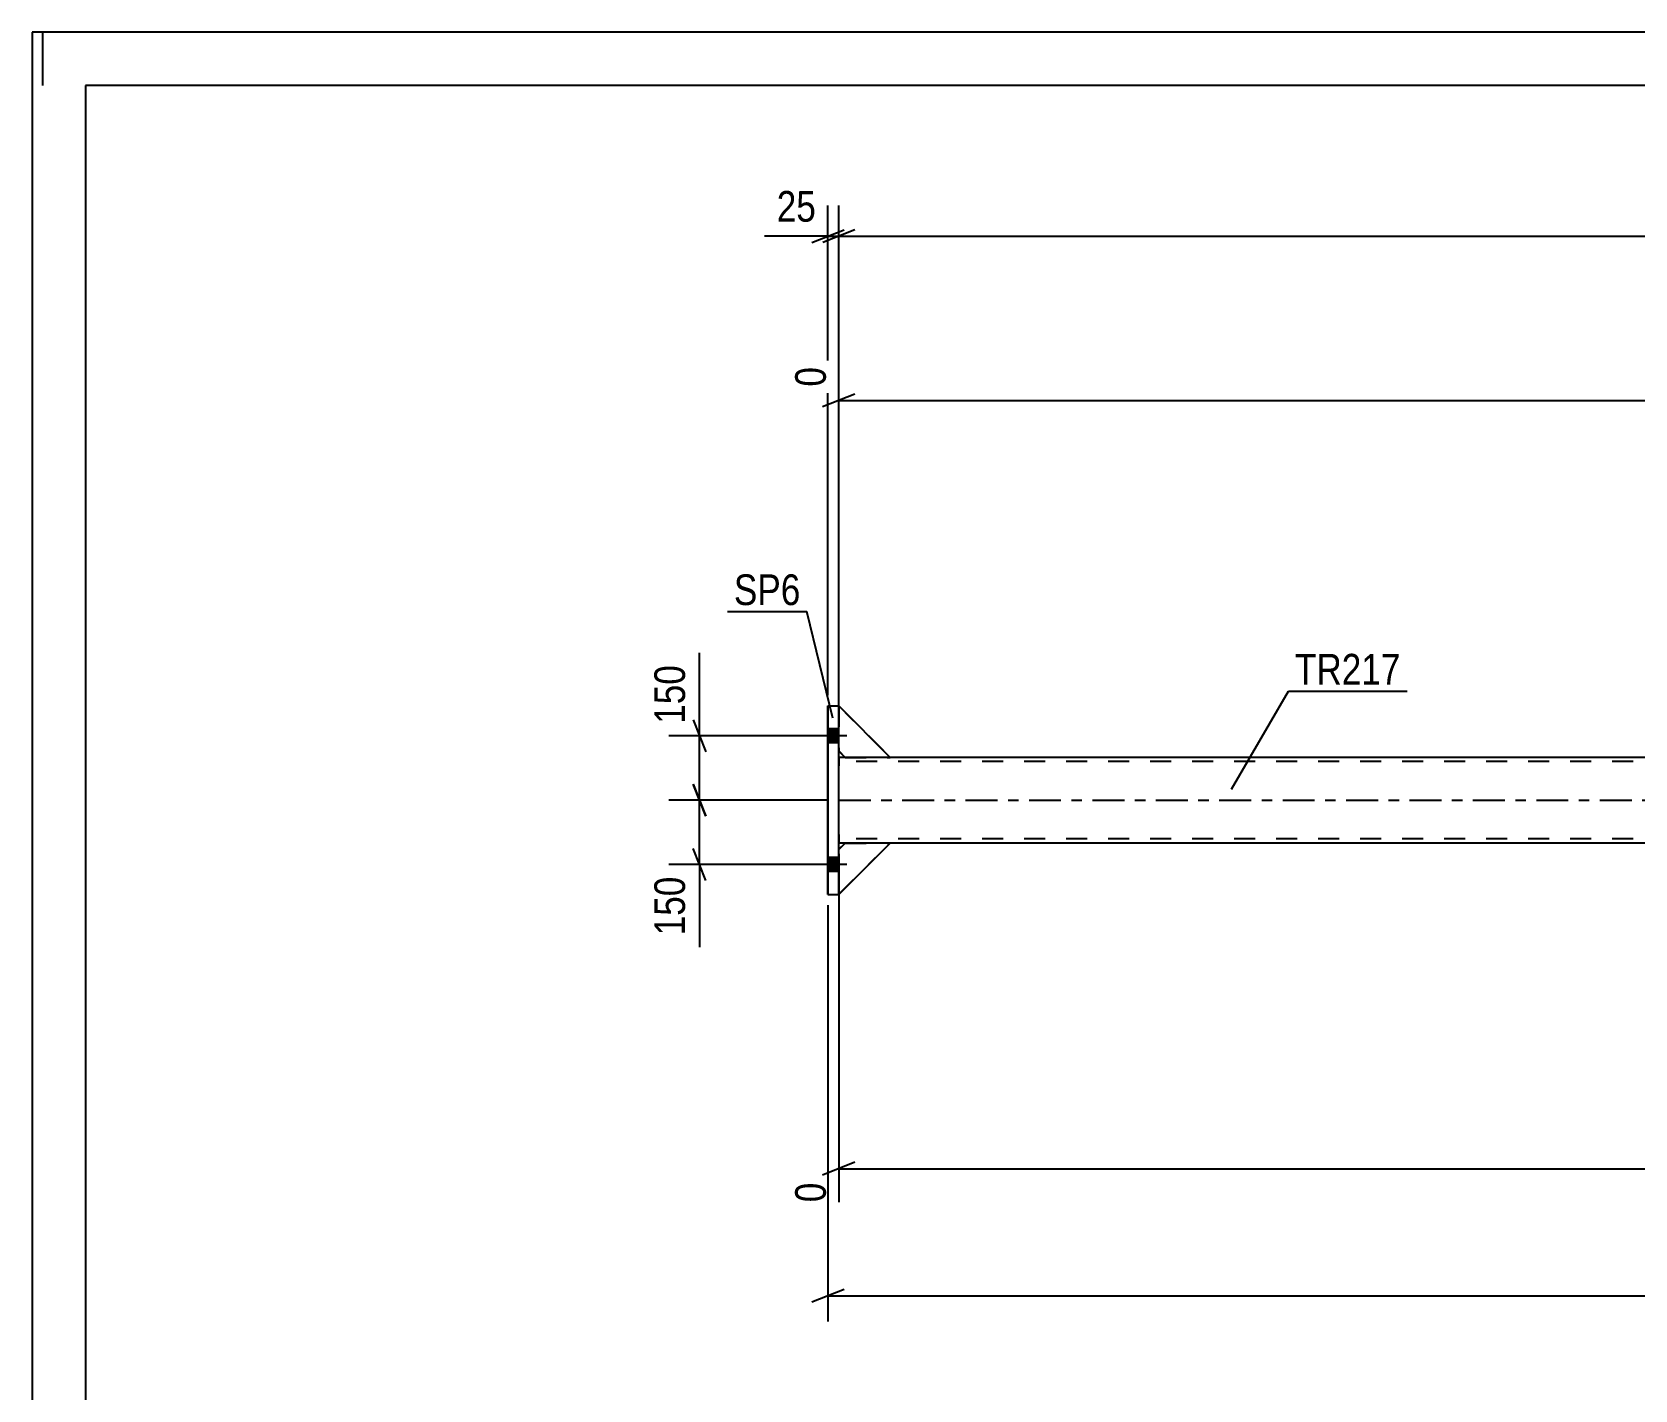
# Model space of a CAD drawing. Header units: millimetres. Extents: x -75 to 766, y -422 to 172.
# Drawn here: x -75.4 to 74.2, y 44.9 to 171.6 of the extents above; entities that cross this region are included whole.
import ezdxf

# ---------------------------------------------------------------- set-up
doc = ezdxf.new("R2010")
doc.units = ezdxf.units.MM
doc.linetypes.add('DXK_LINE_DOT2', pattern=[3.9198, 1.9599, -1.9599])
doc.linetypes.add('DXK_LINE_DOT3', pattern=[5.9187, 2.979, -0.9799, 0.9799, -0.9799])
doc.styles.add('Arial Narrow', font='ARIALN.TTF', dxfattribs={"height": 0.2})

# ---------------------------------------------------------------- blocks, each defined once
blk = doc.blocks.new('Unknown-570388036-1162')
at = {"color": 5, "linetype": 'Continuous'}
for p, q in [((765.64, 171.6), (-75.36, 171.6)), ((-75.36, 171.6), (-75.36, -422.4)), ((-74.36, 166.6), (-74.36, 171.6)), ((760.64, 166.6), (-70.36, 166.6)), ((-70.36, 166.6), (-70.36, -417.4))]:
    blk.add_line(p, q, dxfattribs=at)
blk = doc.blocks.new('Part-570388036-1986 - 1832')
at = {"color": 2, "linetype": 'Continuous'}
blk.add_line((-0.07, 95.32), (0.53, 95.91), dxfattribs=at)
at = {"color": 7, "linetype": 'DXK_LINE_DOT2'}
for p, q in [((-0.07, 95.31), (0.53, 95.91)), ((4.73, 95.91), (-0.07, 91.11)), ((-0.07, 91.11), (4.73, 95.91)), ((0.53, 95.91), (4.73, 95.91)), ((-0.07, 95.31), (-0.07, 95.32)), ((-0.07, 91.11), (-0.07, 95.31)), ((-0.07, 95.31), (-0.07, 95.31)), ((-0.07, 91.11), (-0.07, 95.31)), ((-0.07, 91.11), (-0.07, 91.11))]:
    blk.add_line(p, q, dxfattribs=at)
blk = doc.blocks.new('Part-570388036-1985 - 1832')
at = {"color": 2, "linetype": 'Continuous'}
for p, q in [((4.73, 103.91), (-0.07, 108.71)), ((0.53, 103.91), (-0.07, 104.51)), ((4.73, 103.91), (0.53, 103.91))]:
    blk.add_line(p, q, dxfattribs=at)
at = {"color": 7, "linetype": 'DXK_LINE_DOT2'}
for p, q in [((-0.07, 108.71), (-0.07, 104.51)), ((-0.07, 108.71), (-0.07, 108.71)), ((-0.07, 108.71), (4.73, 103.91)), ((-0.07, 104.51), (-0.07, 108.71)), ((-0.07, 104.51), (-0.07, 104.51)), ((0.53, 103.91), (-0.07, 104.51)), ((0.53, 103.91), (0.53, 103.91)), ((0.53, 103.91), (0.53, 103.91))]:
    blk.add_line(p, q, dxfattribs=at)
blk = doc.blocks.new('Bolt-570388036-1862 - 1832')
at = {"linetype": 'Continuous'}
for points in [[(-0.08, 105.25), (-0.08, 106.57), (-1.08, 106.57), (-1.08, 105.25)], [(-0.07, 105.25), (-0.07, 106.57), (-1.07, 106.57), (-1.07, 105.25)], [(-0.08, 93.25), (-0.08, 94.57), (-1.08, 94.57), (-1.08, 93.25)], [(-0.07, 93.25), (-0.07, 94.57), (-1.07, 94.57), (-1.07, 93.25)]]:
    blk.add_hatch(color=1, dxfattribs=at).paths.add_polyline_path(points)
at = {"color": 1, "linetype": 'Continuous'}
for p, q in [((-0.08, 106.57), (-1.08, 106.57)), ((-0.07, 106.57), (-1.07, 106.57)), ((0.68, 105.91), (-4.08, 105.91)), ((0.69, 105.91), (-4.07, 105.91)), ((-0.08, 105.25), (-1.08, 105.25)), ((-0.07, 105.25), (-1.07, 105.25)), ((-0.08, 94.57), (-1.08, 94.57)), ((-0.07, 94.57), (-1.07, 94.57)), ((0.68, 93.91), (-4.08, 93.91)), ((0.69, 93.91), (-4.07, 93.91)), ((-0.08, 93.25), (-1.08, 93.25)), ((-0.07, 93.25), (-1.07, 93.25))]:
    blk.add_line(p, q, dxfattribs=at)
blk = doc.blocks.new('Part-570388036-1894 - 1832')
at = {"color": 7, "linetype": 'DXK_LINE_DOT2'}
for p, q in [((-0.08, 103.91), (-0.07, 103.91)), ((-0.07, 103.91), (-0.08, 103.91)), ((-0.08, 103.91), (-0.08, 103.85)), ((-0.08, 103.85), (-0.08, 103.68)), ((-0.08, 103.68), (-0.08, 103.42)), ((-0.08, 103.51), (-0.07, 103.51)), ((587.57, 103.51), (-0.08, 103.51)), ((-0.08, 103.48), (-0.08, 103.51)), ((-0.08, 103.4), (-0.08, 103.48)), ((-0.08, 103.42), (-0.08, 103.11)), ((-0.08, 103.27), (-0.08, 103.4)), ((-0.08, 103.11), (-0.08, 103.27)), ((-0.07, 103.91), (-0.07, 103.91)), ((-0.07, 103.85), (-0.07, 103.91)), ((-0.07, 103.68), (-0.07, 103.85)), ((-0.07, 103.42), (-0.07, 103.68)), ((-0.07, 103.51), (-0.07, 103.48)), ((-0.07, 103.48), (-0.07, 103.4)), ((-0.07, 103.11), (-0.07, 103.42)), ((-0.07, 103.4), (-0.07, 103.27)), ((-0.07, 103.27), (-0.07, 103.11)), ((4.73, 103.91), (0.53, 103.91)), ((-0.08, 96.71), (-0.08, 103.11)), ((-0.08, 96.71), (-0.08, 103.11)), ((-0.07, 96.71), (-0.07, 103.11)), ((-0.08, 96.56), (-0.08, 96.71)), ((-0.08, 96.71), (-0.08, 96.41)), ((-0.08, 96.43), (-0.08, 96.56)), ((-0.08, 96.34), (-0.08, 96.43)), ((-0.08, 96.41), (-0.08, 96.15)), ((-0.08, 96.31), (-0.08, 96.34)), ((-0.08, 96.31), (-0.07, 96.31)), ((587.57, 96.31), (-0.08, 96.31)), ((-0.08, 96.15), (-0.08, 95.97)), ((-0.08, 95.97), (-0.08, 95.91)), ((-0.08, 95.91), (-0.07, 95.91)), ((-0.07, 95.91), (-0.08, 95.91)), ((-0.07, 96.71), (-0.07, 96.56)), ((-0.07, 96.41), (-0.07, 96.71)), ((-0.07, 96.56), (-0.07, 96.43)), ((-0.07, 96.43), (-0.07, 96.34)), ((-0.07, 96.15), (-0.07, 96.41)), ((-0.07, 96.34), (-0.07, 96.31)), ((-0.07, 95.97), (-0.07, 96.15)), ((-0.07, 95.91), (-0.07, 95.97)), ((-0.07, 95.91), (-0.07, 95.91)), ((4.73, 95.91), (0.53, 95.91))]:
    blk.add_line(p, q, dxfattribs=at)
at = {"color": 2, "linetype": 'Continuous'}
for p, q in [((0.53, 103.91), (-0.07, 103.91)), ((587.57, 103.91), (4.73, 103.91)), ((-0.07, 96.71), (-0.07, 103.11)), ((0.53, 95.91), (-0.07, 95.91)), ((587.57, 95.91), (4.73, 95.91))]:
    blk.add_line(p, q, dxfattribs=at)
at = {"color": 7, "linetype": 'DXK_LINE_DOT3'}
blk.add_line((-0.07, 99.91), (587.57, 99.91), dxfattribs=at)
blk = doc.blocks.new('Part-570388036-1988 - 1832')
at = {"color": 2, "linetype": 'Continuous'}
for p, q in [((-0.07, 95.31), (0.53, 95.91)), ((-0.07, 91.11), (4.73, 95.91)), ((4.73, 95.91), (0.53, 95.91))]:
    blk.add_line(p, q, dxfattribs=at)
at = {"color": 7, "linetype": 'DXK_LINE_DOT2'}
for p, q in [((-0.07, 95.31), (0.53, 95.91)), ((4.73, 95.91), (-0.07, 91.11)), ((0.53, 95.91), (0.53, 95.91)), ((-0.07, 91.11), (-0.07, 95.31)), ((-0.07, 95.31), (-0.07, 95.31)), ((-0.07, 91.11), (-0.07, 95.31)), ((-0.07, 91.11), (-0.07, 91.11))]:
    blk.add_line(p, q, dxfattribs=at)
blk = doc.blocks.new('Part-570388036-1945 - 1832')
at = {"color": 2, "linetype": 'Continuous'}
for p, q in [((-1.08, 108.71), (-0.07, 108.71)), ((-1.08, 91.11), (-1.08, 108.71)), ((-1.07, 91.11), (-1.07, 108.71)), ((-0.07, 91.11), (-0.07, 108.71)), ((-1.08, 91.11), (-0.07, 91.11))]:
    blk.add_line(p, q, dxfattribs=at)
at = {"color": 7, "linetype": 'DXK_LINE_DOT2'}
blk.add_line((-0.08, 91.11), (-0.08, 108.71), dxfattribs=at)
blk = doc.blocks.new('Part-570388036-1973 - 1832')
at = {"color": 7, "linetype": 'DXK_LINE_DOT2'}
for p, q in [((4.73, 103.91), (-0.07, 108.71)), ((-0.07, 108.71), (-0.07, 104.51)), ((-0.07, 108.71), (-0.07, 108.71)), ((-0.07, 108.71), (4.73, 103.91)), ((-0.07, 104.51), (-0.07, 108.71)), ((-0.07, 104.51), (-0.07, 104.51)), ((-0.07, 104.51), (-0.07, 104.51)), ((-0.07, 104.51), (0.53, 103.91)), ((0.53, 103.91), (4.73, 103.91))]:
    blk.add_line(p, q, dxfattribs=at)
at = {"color": 2, "linetype": 'Continuous'}
blk.add_line((-0.07, 104.51), (0.53, 103.91), dxfattribs=at)
blk = doc.blocks.new('Part-570388036-1974 - 1832')
at = {"color": 7, "linetype": 'DXK_LINE_DOT2'}
for p, q in [((4.72, 103.91), (-0.08, 108.71)), ((-0.08, 108.71), (-0.08, 104.51)), ((-0.08, 108.71), (-0.08, 108.71)), ((-0.08, 108.71), (4.72, 103.91)), ((-0.08, 104.51), (-0.08, 108.71)), ((-0.08, 104.51), (-0.07, 104.5)), ((-0.08, 104.51), (-0.08, 104.51)), ((-0.08, 104.51), (0.52, 103.91)), ((0.52, 103.91), (4.72, 103.91))]:
    blk.add_line(p, q, dxfattribs=at)
at = {"color": 2, "linetype": 'Continuous'}
blk.add_line((-0.07, 104.5), (0.52, 103.91), dxfattribs=at)
blk = doc.blocks.new('Part-570388036-1987 - 1832')
at = {"color": 2, "linetype": 'Continuous'}
blk.add_line((-0.07, 95.33), (0.52, 95.91), dxfattribs=at)
at = {"color": 7, "linetype": 'DXK_LINE_DOT2'}
for p, q in [((-0.07, 95.33), (0.52, 95.91)), ((-0.07, 91.13), (4.72, 95.91)), ((-0.07, 91.13), (4.72, 95.91)), ((0.52, 95.91), (4.72, 95.91)), ((-0.08, 95.31), (-0.07, 95.33)), ((-0.08, 95.31), (-0.07, 95.33)), ((-0.08, 91.11), (-0.08, 95.31)), ((-0.08, 95.31), (-0.08, 95.31)), ((-0.08, 91.11), (-0.08, 95.31)), ((-0.08, 91.11), (-0.07, 91.13)), ((-0.08, 91.11), (-0.07, 91.13)), ((-0.08, 91.11), (-0.08, 91.11))]:
    blk.add_line(p, q, dxfattribs=at)
blk = doc.blocks.new('StraightDimension-570388036-2171 - 1832')
at = {"color": 7, "linetype": 'Continuous'}
for p, q in [((-0.07, 109.71), (-0.07, 155.4)), ((1.43, 153.15), (-1.57, 151.95)), ((-0.07, 152.55), (598.47, 152.55))]:
    blk.add_line(p, q, dxfattribs=at)
blk = doc.blocks.new('StraightDimension-570388036-2181 - 1832')
at = {"color": 7, "linetype": 'Continuous'}
for p, q in [((-1.08, 109.71), (-1.08, 155.4)), ((-0.07, 109.71), (-0.07, 155.4)), ((-2.58, 151.95), (0.42, 153.15)), ((1.43, 153.15), (-1.57, 151.95)), ((-1.08, 152.55), (-6.99, 152.55)), ((-1.08, 152.55), (-6.99, 152.55)), ((-1.08, 152.55), (-0.07, 152.55))]:
    blk.add_line(p, q, dxfattribs=at)
at = {"color": 0}
blk.add_wipeout([(-1.6, 153.3), (-1.6, 157.5), (-6.46, 157.5), (-6.46, 153.3)], dxfattribs=at)
at = {"color": 3, "style": 'Arial Narrow'}
blk.add_text('25', height=2.863, dxfattribs=at).set_placement((-5.86, 153.9))
blk = doc.blocks.new('StraightDimension-570388036-2032 - 1832')
at = {"color": 7, "linetype": 'Continuous'}
for p, q in [((-13.67, 101.41), (-12.47, 98.41)), ((-1.08, 99.91), (-15.92, 99.91)), ((-13.07, 93.91), (-13.07, 99.91)), ((-12.47, 92.41), (-13.67, 95.41)), ((-4.07, 93.91), (-15.92, 93.91)), ((-13.07, 93.91), (-13.07, 86.18)), ((-13.07, 93.91), (-13.07, 86.18))]:
    blk.add_line(p, q, dxfattribs=at)
at = {"color": 0}
blk.add_wipeout([(-13.82, 93.39), (-18.02, 93.39), (-18.02, 86.7), (-13.82, 86.7)], dxfattribs=at)
at = {"color": 3, "style": 'Arial Narrow'}
blk.add_text('150', height=2.863, rotation=90.0002, dxfattribs=at).set_placement((-14.42, 87.3))
blk = doc.blocks.new('StraightDimension-570388036-2038 - 1832')
at = {"color": 7, "linetype": 'Continuous'}
for p, q in [((-13.07, 105.91), (-13.07, 113.65)), ((-13.07, 105.91), (-13.07, 113.65)), ((-13.67, 107.41), (-12.47, 104.41)), ((-4.07, 105.91), (-15.92, 105.91)), ((-13.07, 99.91), (-13.07, 105.91)), ((-12.47, 98.41), (-13.67, 101.41)), ((-1.08, 99.91), (-15.92, 99.91))]:
    blk.add_line(p, q, dxfattribs=at)
at = {"color": 0}
blk.add_wipeout([(-13.82, 113.12), (-18.02, 113.12), (-18.02, 106.44), (-13.82, 106.44)], dxfattribs=at)
at = {"color": 3, "style": 'Arial Narrow'}
blk.add_text('150', height=2.863, rotation=90.0002, dxfattribs=at).set_placement((-14.42, 107.04))
blk = doc.blocks.new('StraightDimension-570388036-2045 - 1832')
at = {"color": 7, "linetype": 'Continuous'}
for p, q in [((-0.08, 94.91), (-0.08, 62.39)), ((216.92, 83.78), (216.92, 56.91)), ((1.42, 66.12), (-1.58, 64.92)), ((215.42, 64.92), (218.42, 66.12)), ((-0.08, 65.52), (216.92, 65.52))]:
    blk.add_line(p, q, dxfattribs=at)
at = {"color": 0}
blk.add_wipeout([(112.68, 66.27), (112.68, 70.47), (104.16, 70.47), (104.16, 66.27)], dxfattribs=at)
at = {"color": 3, "style": 'Arial Narrow'}
blk.add_text('5425', height=2.863, dxfattribs=at).set_placement((104.76, 66.87))
at = {"color": 0, "linetype": 'Continuous'}
for points in [[(-0.68, 64.82), (-4.88, 64.82), (-4.88, 61.79), (-0.68, 61.79)], [(216.32, 64.82), (212.12, 64.82), (212.12, 56.31), (216.32, 56.31)]]:
    blk.add_wipeout(points, dxfattribs=at)
at = {"color": 3, "linetype": 'Continuous', "style": 'Arial Narrow'}
for s, height, p in [('0', 2.86, (-1.28, 62.39)), ('5425', 2.863, (215.72, 56.91))]:
    blk.add_text(s, height=height, rotation=90.0002, dxfattribs=at).set_placement(p)
blk = doc.blocks.new('StraightDimension-570388036-2153 - 1832')
at = {"color": 7, "linetype": 'Continuous'}
for p, q in [((216.92, 115.97), (216.92, 145.82)), ((-0.08, 104.91), (-0.08, 140.34)), ((1.42, 137.81), (-1.58, 136.61)), ((215.42, 136.61), (218.42, 137.81)), ((-0.08, 137.21), (216.92, 137.21))]:
    blk.add_line(p, q, dxfattribs=at)
at = {"color": 0}
blk.add_wipeout([(112.67, 137.96), (112.67, 142.16), (104.16, 142.16), (104.16, 137.96)], dxfattribs=at)
at = {"color": 3, "style": 'Arial Narrow'}
blk.add_text('5425', height=2.863, dxfattribs=at).set_placement((104.76, 138.56))
at = {"color": 0, "linetype": 'Continuous'}
for points in [[(216.32, 146.42), (212.12, 146.42), (212.12, 137.91), (216.32, 137.91)], [(-0.68, 140.94), (-4.88, 140.94), (-4.88, 137.91), (-0.68, 137.91)]]:
    blk.add_wipeout(points, dxfattribs=at)
at = {"color": 3, "linetype": 'Continuous', "style": 'Arial Narrow'}
for s, height, p in [('5425', 2.863, (215.72, 138.51)), ('0', 2.86, (-1.28, 138.51))]:
    blk.add_text(s, height=height, rotation=90.0002, dxfattribs=at).set_placement(p)
blk = doc.blocks.new('StraightDimension-570388036-2189 - 1832')
at = {"color": 7, "linetype": 'Continuous'}
for p, q in [((-1.08, 90.11), (-1.08, 51.25)), ((0.42, 54.25), (-2.58, 53.05)), ((-1.08, 53.65), (599.49, 53.65))]:
    blk.add_line(p, q, dxfattribs=at)
blk = doc.blocks.new('Mark-570388036-1890 - 1832')
at = {"color": 0}
blk.add_wipeout([(52.37, 110.7), (52.37, 113.7), (42.5, 113.7), (42.5, 110.7)], dxfattribs=at)
blk.add_wipeout([(52.37, 110.7), (52.37, 113.7), (42.5, 113.7), (42.5, 110.7)], dxfattribs=at)
at = {"color": 30, "linetype": 'Continuous'}
for p, q in [((36.58, 100.93), (41.9, 110.1)), ((41.9, 110.1), (52.97, 110.1))]:
    blk.add_line(p, q, dxfattribs=at)
at = {"color": 3, "style": 'Arial Narrow'}
blk.add_text('TR217', height=2.863, dxfattribs=at).set_placement((42.5, 110.7))
blk = doc.blocks.new('Mark-570388036-1941 - 1832')
at = {"color": 0}
blk.add_wipeout([(-3.65, 118.12), (-3.65, 121.12), (-9.86, 121.12), (-9.86, 118.12)], dxfattribs=at)
blk.add_wipeout([(-3.65, 118.12), (-3.65, 121.12), (-9.86, 121.12), (-9.86, 118.12)], dxfattribs=at)
at = {"color": 30, "linetype": 'Continuous'}
for p in [(-10.46, 117.52), (-0.64, 107.55)]:
    blk.add_line(p, (-3.05, 117.52), dxfattribs=at)
at = {"color": 3, "style": 'Arial Narrow'}
blk.add_text('SP6', height=2.863, dxfattribs=at).set_placement((-9.86, 118.12))

msp = doc.modelspace()

# ---------------------------------------------------------------- block references
for name in ['Unknown-570388036-1162', 'Part-570388036-1945 - 1832', 'Part-570388036-1974 - 1832', 'Part-570388036-1985 - 1832', 'Part-570388036-1973 - 1832', 'Bolt-570388036-1862 - 1832', 'Part-570388036-1894 - 1832', 'Part-570388036-1987 - 1832', 'Part-570388036-1986 - 1832', 'Part-570388036-1988 - 1832']:
    msp.add_blockref(name, (0, 0))

# ---------------------------------------------------------------- next in the draw order: block references
for name in ['StraightDimension-570388036-2171 - 1832', 'StraightDimension-570388036-2032 - 1832']:
    msp.add_blockref(name, (0, 0))

# ---------------------------------------------------------------- next in the draw order: block references
for name in ['StraightDimension-570388036-2181 - 1832', 'StraightDimension-570388036-2045 - 1832']:
    msp.add_blockref(name, (0, 0))

# ---------------------------------------------------------------- next in the draw order: block references
for name in ['StraightDimension-570388036-2038 - 1832', 'StraightDimension-570388036-2189 - 1832']:
    msp.add_blockref(name, (0, 0))

# ---------------------------------------------------------------- next in the draw order: block references
msp.add_blockref('StraightDimension-570388036-2153 - 1832', (0, 0))

# ---------------------------------------------------------------- next in the draw order: block references
for name in ['Mark-570388036-1941 - 1832', 'Mark-570388036-1890 - 1832']:
    msp.add_blockref(name, (0, 0))

doc.saveas('drawing.dxf')
